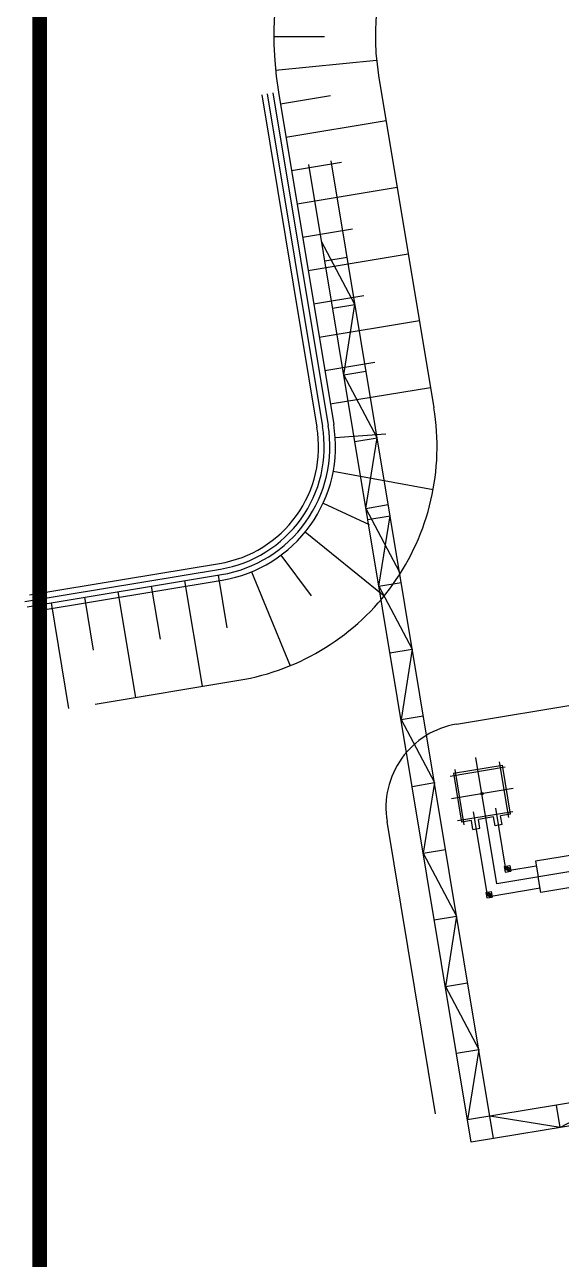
# Model space of a CAD drawing. Header units: millimetres. Extents: x -16232 to 52632, y -3739 to 20678.
# Drawn here: x 19662 to 20314, y 11502 to 13005 of the extents above; entities that cross this region are included whole.
import ezdxf

# ---------------------------------------------------------------- set-up
doc = ezdxf.new("R2010")
doc.units = ezdxf.units.MM
doc.header["$LTSCALE"] = 300
doc.header["$MEASUREMENT"] = 0
doc.layers.add('CINZA-8', color=8, linetype='Continuous')
doc.layers.add('EM-PJ-TEXTO', color=7, linetype='Continuous')

msp = doc.modelspace()

# ---------------------------------------------------------------- linework, layer by layer
at = {"layer": 'CINZA-8'}
for p, q in [((19964.796, 12990.263), (20026.531, 12990.232)), ((19966.831, 12949.174), (20089.69, 12961.438)), ((20092.155, 12942.874), (20159.329, 12538.217)), ((19963.585, 12921.534), (20030.76, 12516.873)), ((19970.351, 12922.657), (20037.527, 12517.996)), ((19950.051, 12919.287), (20017.226, 12514.626)), ((19956.818, 12920.411), (20023.993, 12515.749)), ((19972.71, 12908.449), (20033.611, 12918.559)), ((19979.45, 12867.848), (20101.253, 12888.068)), ((19986.19, 12827.247), (20047.091, 12837.357)), ((20204.763, 11644.61), (20007.26, 12834.355)), ((20231.83, 11649.103), (20034.327, 12838.848)), ((19992.93, 12786.646), (20114.733, 12806.866)), ((19999.67, 12746.045), (20060.571, 12756.155)), ((20063.332, 12664.128), (20022.784, 12740.836)), ((20006.41, 12705.445), (20128.212, 12725.664)), ((20026.716, 12717.154), (20053.783, 12721.647)), ((20013.149, 12664.844), (20074.051, 12674.953)), ((20036.264, 12659.635), (20063.332, 12664.128)), ((20049.744, 12578.433), (20063.332, 12664.128)), ((20019.889, 12624.243), (20141.692, 12644.462)), ((20026.629, 12583.642), (20087.531, 12593.751)), ((20049.744, 12578.433), (20076.812, 12582.926)), ((20090.291, 12501.724), (20049.744, 12578.433)), ((20033.369, 12543.041), (20155.172, 12563.26)), ((20039.361, 12502.34), (20100.95, 12506.578)), ((20063.224, 12497.231), (20090.291, 12501.724)), ((20076.704, 12416.029), (20090.291, 12501.724)), ((20037.051, 12461.355), (20158.497, 12439.094)), ((20024.674, 12422.216), (20080.755, 12396.408)), ((20076.704, 12416.029), (20103.771, 12420.522)), ((20076.704, 12416.029), (20117.251, 12339.32)), ((20078.951, 12402.495), (20106.018, 12406.988)), ((20092.431, 12321.293), (20106.018, 12406.988)), ((20002.998, 12387.356), (20098.904, 12309.595)), ((19973.371, 12358.943), (20010.214, 12309.407)), ((19661.864, 12302.663), (19899.836, 12342.167)), ((19667.644, 12310.576), (19898.712, 12348.934)), ((19937.636, 12338.742), (19984.521, 12224.52)), ((19664.681, 12296.177), (19900.959, 12335.401)), ((19674.718, 12290.89), (19902.082, 12328.634)), ((19815.697, 12321.247), (19826.369, 12256.962)), ((19856.298, 12327.987), (19877.641, 12199.417)), ((19896.899, 12334.727), (19907.57, 12270.442)), ((20092.431, 12321.293), (20119.498, 12325.786)), ((20092.431, 12321.293), (20132.978, 12244.584)), ((19734.495, 12307.767), (19745.167, 12243.482)), ((19775.096, 12314.507), (19796.439, 12185.937)), ((19693.894, 12301.027), (19715.237, 12172.457)), ((20105.91, 12240.091), (20132.978, 12244.584)), ((20132.978, 12244.584), (20119.39, 12158.889)), ((20187.052, 12153.434), (20624.518, 12226.055)), ((19747.486, 12177.811), (19922.302, 12206.831)), ((20119.39, 12158.889), (20146.458, 12163.382)), ((20119.39, 12158.889), (20159.938, 12082.18)), ((20235.977, 11959.215), (20210.489, 12112.751)), ((20179.046, 12090.22), (20246.199, 12101.368)), ((20183.063, 12093.668), (20242.611, 12103.553)), ((20196.29, 12030.743), (20185.066, 12098.352)), ((20250.424, 12039.73), (20239.201, 12107.339)), ((20252.496, 12044.005), (20242.611, 12103.553)), ((20132.87, 12077.687), (20159.938, 12082.18)), ((20159.938, 12082.18), (20146.35, 11996.485)), ((20183.063, 12093.668), (20192.948, 12034.12)), ((20255.934, 12075.172), (20180.769, 12062.694)), ((20246.927, 11977.025), (20234.619, 12051.167)), ((20161.486, 11679.146), (20102.399, 12035.082)), ((20188.033, 12036.085), (20255.185, 12047.233)), ((20204.959, 12036.114), (20192.948, 12034.12)), ((20206.756, 12025.287), (20204.959, 12036.114)), ((20224.353, 11945.465), (20207.552, 12046.673)), ((20232.026, 12040.607), (20213.418, 12037.518)), ((20215.215, 12026.691), (20213.418, 12037.518)), ((20233.824, 12029.78), (20232.026, 12040.607)), ((20252.496, 12044.005), (20240.485, 12042.011)), ((20242.282, 12031.184), (20240.485, 12042.011)), ((20206.756, 12025.287), (20215.215, 12026.691)), ((20242.282, 12031.184), (20233.824, 12029.78)), ((20146.35, 11996.485), (20173.417, 12000.979)), ((20146.35, 11996.485), (20186.897, 11919.777)), ((20366.068, 12000.28), (20282.989, 11986.489)), ((20403.679, 11987.054), (20235.977, 11959.215)), ((20245.012, 11980.184), (20251.779, 11981.308)), ((20245.012, 11980.184), (20246.135, 11973.417)), ((20245.738, 11976.828), (20252.176, 11977.897)), ((20248.423, 11980.581), (20249.491, 11974.143)), ((20249.294, 11975.332), (20283.888, 11981.075)), ((20251.779, 11981.308), (20252.902, 11974.541)), ((20282.989, 11986.489), (20286.135, 11967.541)), ((20246.135, 11973.417), (20252.902, 11974.541)), ((20289.28, 11948.594), (20286.135, 11967.541)), ((20372.358, 11962.386), (20289.28, 11948.594)), ((20222.438, 11948.624), (20229.205, 11949.747)), ((20222.438, 11948.624), (20223.561, 11941.857)), ((20223.164, 11945.267), (20229.602, 11946.336)), ((20225.849, 11949.021), (20226.917, 11942.583)), ((20226.72, 11943.772), (20288.381, 11954.008)), ((20229.205, 11949.747), (20230.328, 11942.98)), ((20223.561, 11941.857), (20230.328, 11942.98)), ((20159.83, 11915.283), (20186.897, 11919.777)), ((20186.897, 11919.777), (20173.31, 11834.081)), ((21598.105, 11903.725), (20200.27, 11671.677)), ((21597.826, 11875.865), (20204.763, 11644.61)), ((20173.31, 11834.081), (20200.377, 11838.575)), ((20173.31, 11834.081), (20213.857, 11757.373)), ((20186.79, 11752.879), (20213.857, 11757.373)), ((20213.857, 11757.373), (20200.27, 11671.677)), ((20313.032, 11662.583), (20308.539, 11689.651)), ((20389.741, 11703.131), (20313.032, 11662.583)), ((20313.032, 11662.583), (20227.337, 11676.171))]:
    msp.add_line(p, q, dxfattribs=at)
for centre, radius in [((20217.779, 12068.838), 1.494), ((20248.957, 11977.362), 2.058), ((20248.957, 11977.362), 0.343), ((20226.383, 11945.802), 2.058), ((20226.383, 11945.802), 0.343)]:
    msp.add_circle(centre, radius, dxfattribs=at)
for centre, radius, start, end in [((20376.362, 12990.053), 411.566, 106.317511, 189.425385), ((20376.362, 12990.053), 288.096, 106.05124, 189.425385), ((19875.123, 12491.038), 288.096, 279.425384, 9.425385), ((19875.123, 12491.038), 157.767, 279.425384, 9.425385), ((19875.123, 12491.038), 164.626, 279.425384, 9.425385), ((19875.123, 12491.038), 144.048, 279.425384, 9.425385), ((19875.123, 12491.038), 150.908, 279.425384, 9.425385), ((20203.902, 12051.932), 102.892, 99.425384, 189.425385)]:
    msp.add_arc(centre, radius, start, end, dxfattribs=at)
at = {"layer": 'EM-PJ-TEXTO', "const_width": 18, "flags": 128}
msp.add_lwpolyline([(19680, 300), (19679.998, 17520)], dxfattribs=at)

doc.saveas('drawing.dxf')
